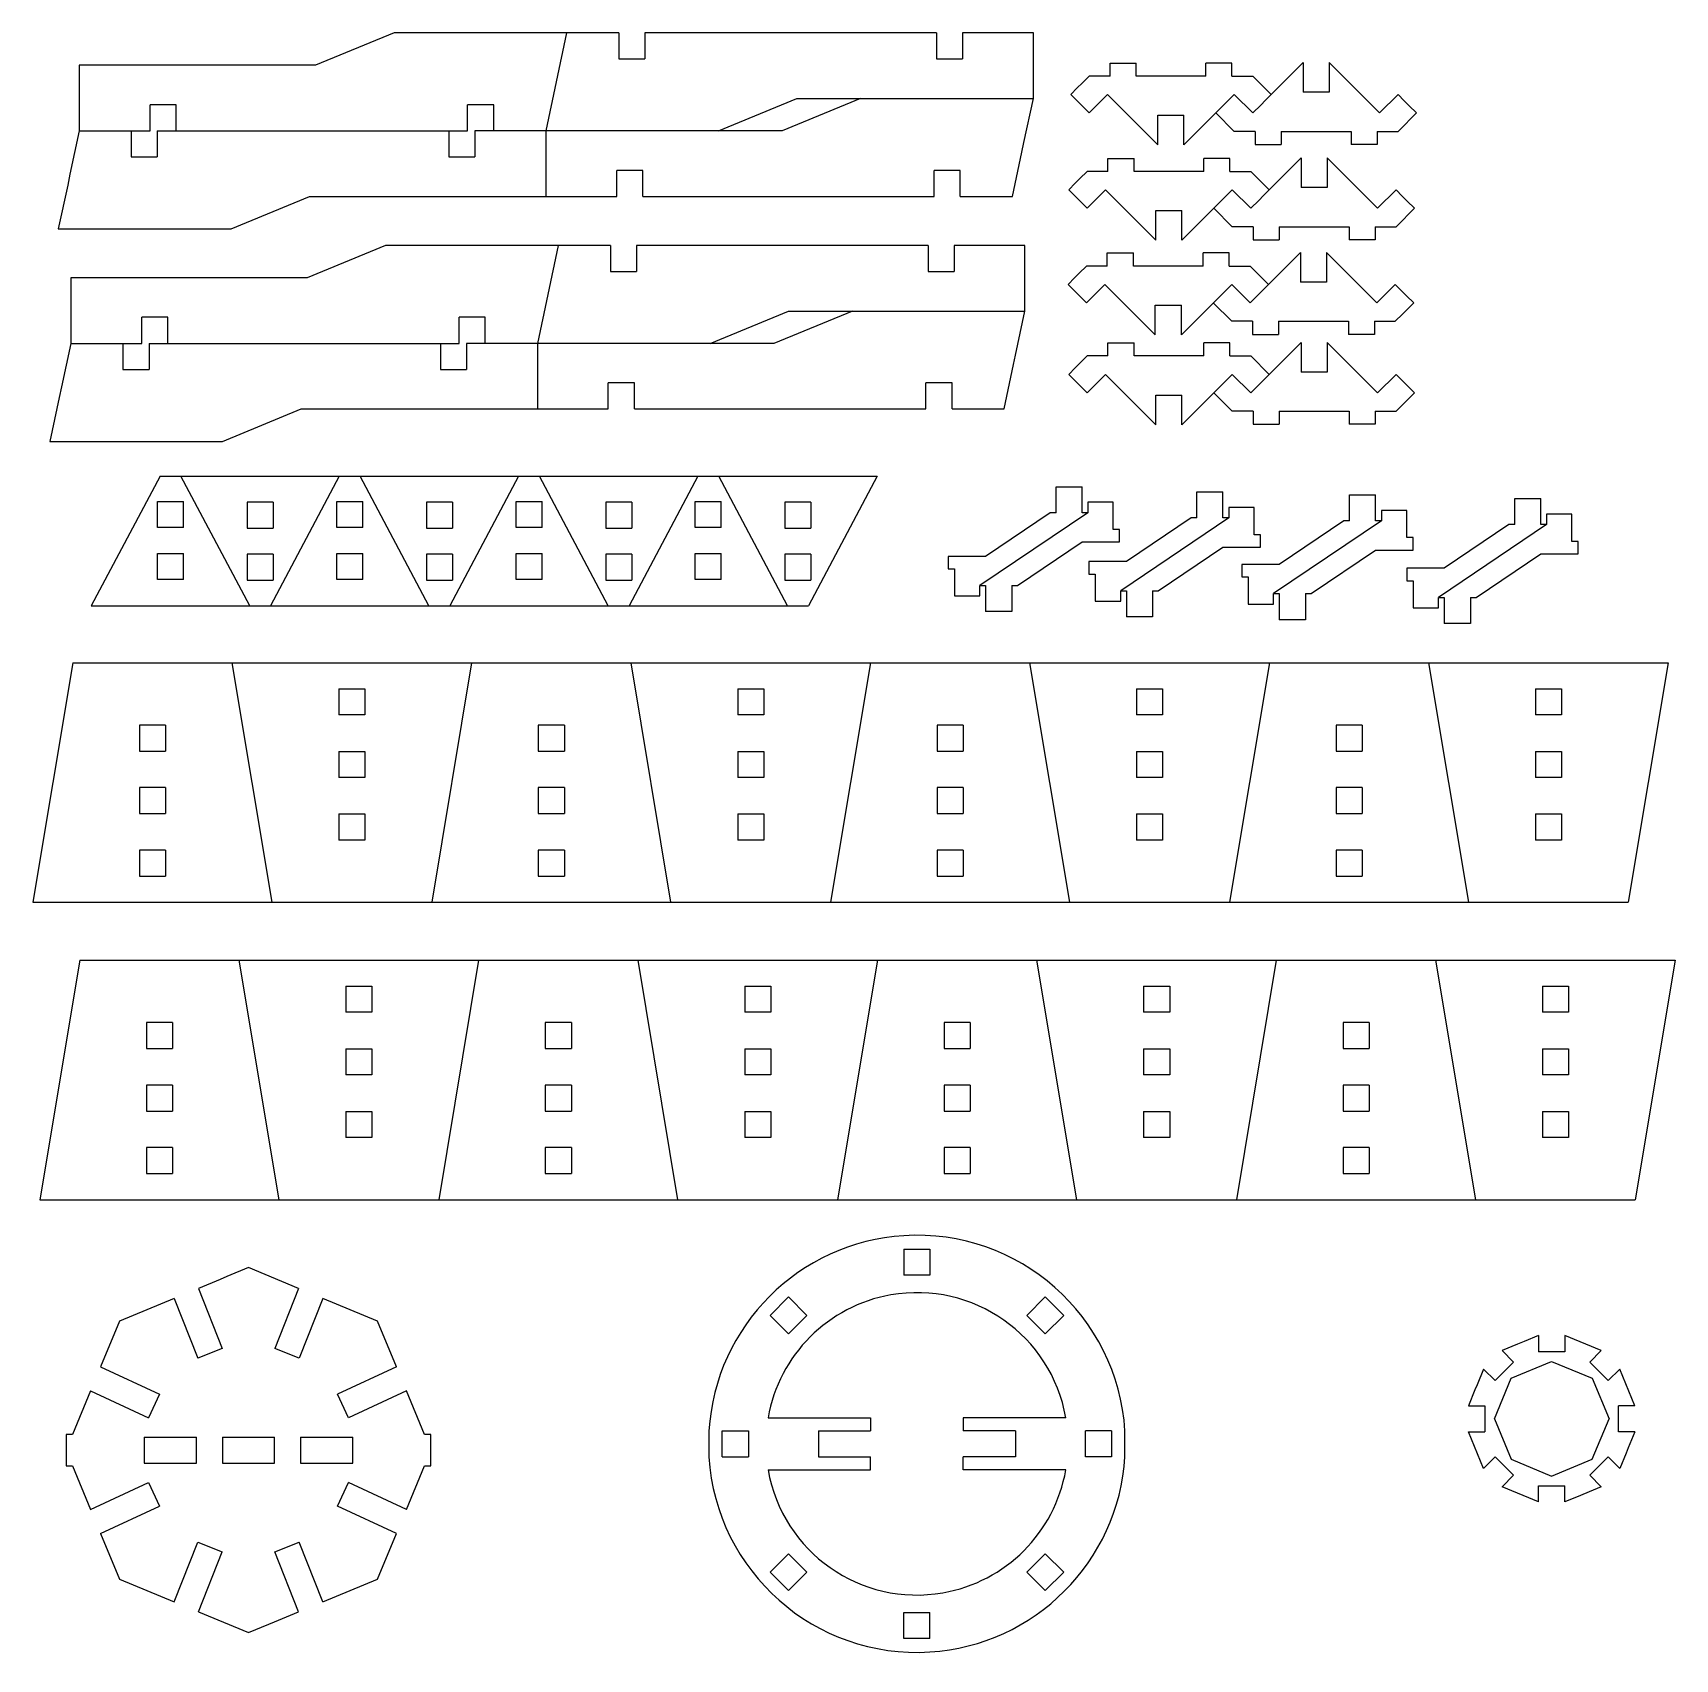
# Model space of a CAD drawing. Header units: inches. Extents: x -19 to 161, y 43 to 221.
import ezdxf

# ---------------------------------------------------------------- set-up
doc = ezdxf.new("R2010")
doc.units = ezdxf.units.IN
doc.header["$MEASUREMENT"] = 0
doc.layers.add('svg28831', color=7, linetype='Continuous')

# ---------------------------------------------------------------- blocks, each defined once
blk = doc.blocks.new('block 3')
at = {"layer": 'svg28831', "color": 7, "lineweight": 25, "true_color": 0xffffff}
for points in [[(216.88, 268.1), (216.88, 264.21)], [(216.88, 264.21), (216.88, 261.66)], [(216.88, 261.66), (216.88, 256.85)]]:
    blk.add_lwpolyline(points, dxfattribs=at)
blk = doc.blocks.new('block 4')
at = {"layer": 'svg28831', "color": 7, "lineweight": 25, "true_color": 0xffffff}
for points in [[(396.53, 264.37), (396.53, 268.1)], [(396.53, 261.4), (396.53, 264.37)], [(396.53, 256.85), (396.53, 261.4)]]:
    blk.add_lwpolyline(points, dxfattribs=at)
blk = doc.blocks.new('block 5')
at = {"layer": 'svg28831', "color": 7, "lineweight": 25, "true_color": 0xffffff}
blk.add_lwpolyline([(-26.88, 265.36), (-26.88, 254.11)], dxfattribs=at)
blk = doc.blocks.new('block 6')
at = {"layer": 'svg28831', "color": 7, "lineweight": 25, "true_color": 0xffffff}
blk.add_lwpolyline([(-4.38, 254.11), (-4.38, 265.36)], dxfattribs=at)
blk = doc.blocks.new('block 7')
at = {"layer": 'svg28831', "color": 7, "lineweight": 25, "true_color": 0xffffff}
blk.add_lwpolyline([(6.87, 265.36), (6.87, 254.11)], dxfattribs=at)
blk = doc.blocks.new('block 8')
at = {"layer": 'svg28831', "color": 7, "lineweight": 25, "true_color": 0xffffff}
blk.add_lwpolyline([(-26.88, 254.11), (-4.38, 254.11)], dxfattribs=at)
blk = doc.blocks.new('block 9')
at = {"layer": 'svg28831', "color": 7, "lineweight": 25, "true_color": 0xffffff}
blk.add_lwpolyline([(6.87, 254.11), (29.37, 254.11)], dxfattribs=at)
blk = doc.blocks.new('block 10')
at = {"layer": 'svg28831', "color": 7, "lineweight": 25, "true_color": 0xffffff}
blk.add_lwpolyline([(40.62, 254.11), (63.12, 254.11)], dxfattribs=at)
blk = doc.blocks.new('block 11')
at = {"layer": 'svg28831', "color": 7, "lineweight": 25, "true_color": 0xffffff}
blk.add_lwpolyline([(-26.88, 265.36), (-4.38, 265.36)], dxfattribs=at)
blk = doc.blocks.new('block 12')
at = {"layer": 'svg28831', "color": 7, "lineweight": 25, "true_color": 0xffffff}
blk.add_lwpolyline([(6.87, 265.36), (29.37, 265.36)], dxfattribs=at)
blk = doc.blocks.new('block 13')
at = {"layer": 'svg28831', "color": 7, "lineweight": 25, "true_color": 0xffffff}
blk.add_lwpolyline([(40.62, 265.36), (63.12, 265.36)], dxfattribs=at)
blk = doc.blocks.new('block 14')
at = {"layer": 'svg28831', "color": 7, "lineweight": 25, "true_color": 0xffffff}
blk.add_lwpolyline([(29.37, 254.11), (29.37, 265.36)], dxfattribs=at)
blk = doc.blocks.new('block 15')
at = {"layer": 'svg28831', "color": 7, "lineweight": 25, "true_color": 0xffffff}
blk.add_lwpolyline([(40.62, 265.36), (40.62, 254.11)], dxfattribs=at)
blk = doc.blocks.new('block 16')
at = {"layer": 'svg28831', "color": 7, "lineweight": 25, "true_color": 0xffffff}
blk.add_lwpolyline([(63.12, 254.11), (63.12, 265.36)], dxfattribs=at)
blk = doc.blocks.new('block 17')
at = {"layer": 'svg28831', "color": 7, "lineweight": 25, "true_color": 0xffffff}
blk.add_open_spline([(216.88, 256.85), (219.98, 207.24), (262.72, 169.54), (312.33, 172.65), (357.6, 175.48), (393.69, 211.57), (396.53, 256.85)], degree=3, knots=[0, 0, 0, 0, 1, 1, 1, 2, 2, 2, 2], dxfattribs=at)
blk = doc.blocks.new('block 18')
at = {"layer": 'svg28831', "color": 7, "lineweight": 25, "true_color": 0xffffff}
blk.add_open_spline([(396.53, 268.1), (393.42, 317.71), (350.69, 355.4), (301.08, 352.3), (255.8, 349.46), (219.71, 313.37), (216.88, 268.1)], degree=3, knots=[0, 0, 0, 0, 1, 1, 1, 2, 2, 2, 2], dxfattribs=at)

msp = doc.modelspace()

# ---------------------------------------------------------------- linework, layer by layer
at = {"layer": 'svg28831', "color": 7, "lineweight": 25, "true_color": 0xffffff}
for points in [[(20.56, 221.34), (11.96, 217.79)], [(32.93, 221.34), (20.56, 221.34)], [(33.89, 221.34), (32.93, 221.34)], [(42.52, 221.34), (33.89, 221.34)], [(39.49, 221.34), (37.2, 210.6)], [(43.62, 221.34), (42.52, 221.34)], [(45.21, 221.34), (43.62, 221.34)], [(45.21, 221.34), (45.21, 218.48)], [(48.06, 221.34), (48.06, 218.48)], [(80.04, 221.34), (48.06, 221.34)], [(80.04, 221.34), (80.04, 218.48)], [(86.49, 221.34), (82.89, 221.34)], [(82.89, 221.34), (82.89, 218.48)], [(87.16, 221.34), (86.49, 221.34)], [(90.67, 221.34), (87.16, 221.34)], [(90.67, 218.42), (90.67, 221.34)], [(45.21, 218.48), (48.06, 218.48)], [(80.04, 218.48), (82.89, 218.48)], [(90.67, 217.47), (90.67, 218.42)], [(99.08, 218.03), (101.93, 218.03)], [(99.08, 216.6), (99.08, 218.03)], [(101.93, 216.6), (101.93, 218.03)], [(112.45, 218.03), (109.59, 218.03)], [(109.59, 216.6), (109.59, 218.03)], [(112.45, 216.6), (112.45, 218.03)], [(116.13, 213.96), (120.26, 218.08)], [(120.26, 218.08), (120.26, 214.83)], [(128.64, 212.56), (123.12, 218.08)], [(123.12, 218.08), (123.12, 214.83)], [(-13.97, 217.79), (-13.97, 214.92)], [(-9.07, 217.79), (-13.97, 217.79)], [(-7.92, 217.79), (-9.07, 217.79)], [(11.96, 217.79), (-7.92, 217.79)], [(90.67, 214.15), (90.67, 217.47)], [(96.79, 216.6), (96.01, 215.82)], [(99.08, 216.6), (96.79, 216.6)], [(105.3, 216.6), (101.93, 216.6)], [(106.09, 216.6), (105.3, 216.6)], [(109.59, 216.6), (106.09, 216.6)], [(112.45, 216.6), (114.74, 216.6)], [(114.74, 216.6), (116.76, 214.58)], [(-13.97, 214.92), (-13.97, 213.67)], [(95.48, 215.3), (94.77, 214.58)], [(96.79, 212.56), (94.77, 214.58)], [(96.01, 215.82), (95.48, 215.3)], [(98.81, 214.58), (96.79, 212.56)], [(98.81, 214.58), (104.33, 209.06)], [(112.71, 214.58), (107.19, 209.06)], [(112.71, 214.58), (114.74, 212.56)], [(123.12, 214.83), (120.26, 214.83)], [(128.64, 212.56), (130.66, 214.58)], [(130.66, 214.58), (131.34, 213.9)], [(-13.97, 213.67), (-13.97, 210.6)], [(-6.2, 210.6), (-6.2, 213.46)], [(-3.34, 213.46), (-6.2, 213.46)], [(-3.34, 210.6), (-3.34, 213.46)], [(28.63, 210.6), (28.63, 213.46)], [(31.49, 213.46), (28.63, 213.46)], [(31.49, 210.6), (31.49, 213.46)], [(56.14, 210.6), (64.74, 214.15)], [(71.73, 214.15), (63.13, 210.6)], [(64.74, 214.15), (90.67, 214.15)], [(89.64, 209.32), (90.67, 214.15)], [(112.71, 210.54), (110.69, 212.56)], [(114.74, 212.56), (115.6, 213.43)], [(115.6, 213.43), (116.13, 213.96)], [(131.34, 213.9), (131.89, 213.35)], [(131.89, 213.35), (132.68, 212.56)], [(131.99, 211.87), (132.68, 212.56)], [(104.33, 212.31), (107.19, 212.31)], [(104.33, 209.06), (104.33, 212.31)], [(107.19, 209.06), (107.19, 212.31)], [(130.66, 210.54), (131.43, 211.31)], [(131.43, 211.31), (131.99, 211.87)], [(-13.97, 210.6), (-14.98, 205.84)], [(-13.97, 210.6), (-6.2, 210.6)], [(-8.26, 210.6), (-8.26, 207.74)], [(-5.4, 210.6), (-5.4, 207.74)], [(-5.4, 210.6), (28.63, 210.6)], [(26.57, 210.6), (26.57, 207.74)], [(29.43, 210.6), (29.43, 207.74)], [(63.13, 210.6), (29.43, 210.6)], [(37.2, 210.6), (37.2, 203.4)], [(89.41, 208.27), (89.64, 209.32)], [(115, 210.54), (112.71, 210.54)], [(115, 210.54), (115, 209.11)], [(115, 209.11), (117.86, 209.11)], [(117.86, 210.54), (121.23, 210.54)], [(117.86, 210.54), (117.86, 209.11)], [(121.23, 210.54), (122, 210.54)], [(122, 210.54), (125.52, 210.54)], [(125.52, 210.54), (125.52, 209.11)], [(128.37, 209.11), (125.52, 209.11)], [(128.37, 210.54), (130.66, 210.54)], [(128.37, 210.54), (128.37, 209.11)], [(-8.26, 207.74), (-5.4, 207.74)], [(26.57, 207.74), (29.43, 207.74)], [(88.38, 203.4), (89.41, 208.27)], [(98.85, 207.58), (101.71, 207.58)], [(98.85, 206.15), (98.85, 207.58)], [(101.71, 206.15), (101.71, 207.58)], [(112.23, 207.58), (109.37, 207.58)], [(109.37, 206.15), (109.37, 207.58)], [(112.23, 206.15), (112.23, 207.58)], [(115.91, 203.51), (120.04, 207.64)], [(120.04, 207.64), (120.04, 204.38)], [(128.42, 202.11), (122.89, 207.64)], [(122.89, 207.64), (122.89, 204.38)], [(-14.98, 205.84), (-15.23, 204.66)], [(44.98, 203.4), (44.98, 206.26)], [(47.83, 206.26), (44.98, 206.26)], [(47.83, 203.4), (47.83, 206.26)], [(82.66, 206.26), (79.81, 206.26)], [(79.81, 203.4), (79.81, 206.26)], [(82.66, 203.4), (82.66, 206.26)], [(95.78, 205.37), (95.26, 204.85)], [(96.57, 206.15), (95.78, 205.37)], [(98.85, 206.15), (96.57, 206.15)], [(105.03, 206.15), (101.71, 206.15)], [(106.02, 206.15), (105.03, 206.15)], [(109.37, 206.15), (106.02, 206.15)], [(112.23, 206.15), (114.51, 206.15)], [(114.51, 206.15), (116.53, 204.13)], [(-15.23, 204.66), (-16.26, 199.85)], [(95.26, 204.85), (94.55, 204.13)], [(96.57, 202.11), (94.55, 204.13)], [(98.59, 204.13), (96.57, 202.11)], [(98.59, 204.13), (104.11, 198.61)], [(112.49, 204.13), (106.97, 198.61)], [(112.49, 204.13), (114.51, 202.11)], [(122.89, 204.38), (120.04, 204.38)], [(128.42, 202.11), (130.44, 204.13)], [(130.44, 204.13), (131.12, 203.45)], [(2.68, 199.85), (11.28, 203.4)], [(11.28, 203.4), (33.8, 203.4)], [(33.8, 203.4), (34.85, 203.4)], [(34.85, 203.4), (41.28, 203.4)], [(41.28, 203.4), (42.14, 203.4)], [(42.14, 203.4), (44.98, 203.4)], [(47.83, 203.4), (79.81, 203.4)], [(82.66, 203.4), (85.29, 203.4)], [(85.29, 203.4), (86.15, 203.4)], [(86.15, 203.4), (88.38, 203.4)], [(104.11, 201.87), (106.97, 201.87)], [(104.11, 198.61), (104.11, 201.87)], [(106.97, 198.61), (106.97, 201.87)], [(112.49, 200.09), (110.47, 202.11)], [(114.51, 202.11), (115.38, 202.98)], [(115.38, 202.98), (115.91, 203.51)], [(131.12, 203.45), (131.67, 202.9)], [(131.67, 202.9), (132.46, 202.11)], [(131.77, 201.43), (132.46, 202.11)], [(114.78, 200.09), (112.49, 200.09)], [(114.78, 200.09), (114.78, 198.66)], [(117.64, 200.09), (121.19, 200.09)], [(117.64, 200.09), (117.64, 198.66)], [(121.19, 200.09), (122, 200.09)], [(122, 200.09), (125.29, 200.09)], [(125.29, 200.09), (125.29, 198.66)], [(128.15, 200.09), (130.44, 200.09)], [(128.15, 200.09), (128.15, 198.66)], [(130.44, 200.09), (131.21, 200.86)], [(131.21, 200.86), (131.77, 201.43)], [(-16.26, 199.85), (-11.46, 199.85)], [(-11.46, 199.85), (-10.41, 199.85)], [(-10.41, 199.85), (2.68, 199.85)], [(114.78, 198.66), (117.64, 198.66)], [(128.15, 198.66), (125.29, 198.66)], [(19.64, 198.04), (11.04, 194.49)], [(32.02, 198.04), (19.64, 198.04)], [(32.98, 198.04), (32.02, 198.04)], [(41.61, 198.04), (32.98, 198.04)], [(38.57, 198.04), (36.29, 187.3)], [(42.71, 198.04), (41.61, 198.04)], [(44.29, 198.04), (42.71, 198.04)], [(44.29, 198.04), (44.29, 195.19)], [(47.15, 198.04), (47.15, 195.19)], [(79.12, 198.04), (47.15, 198.04)], [(79.12, 198.04), (79.12, 195.19)], [(85.57, 198.04), (81.98, 198.04)], [(81.98, 198.04), (81.98, 195.19)], [(86.24, 198.04), (85.57, 198.04)], [(89.75, 198.04), (86.24, 198.04)], [(89.75, 195.12), (89.75, 198.04)], [(98.78, 197.21), (101.64, 197.21)], [(98.78, 195.78), (98.78, 197.21)], [(101.64, 195.78), (101.64, 197.21)], [(112.15, 197.21), (109.3, 197.21)], [(109.3, 195.78), (109.3, 197.21)], [(112.15, 195.78), (112.15, 197.21)], [(115.84, 193.14), (119.96, 197.26)], [(119.96, 197.26), (119.96, 194)], [(128.34, 191.74), (122.82, 197.26)], [(122.82, 197.26), (122.82, 194)], [(44.29, 195.19), (47.15, 195.19)], [(79.12, 195.19), (81.98, 195.19)], [(89.75, 194.17), (89.75, 195.12)], [(95.71, 195), (95.19, 194.48)], [(96.49, 195.78), (95.71, 195)], [(98.78, 195.78), (96.49, 195.78)], [(105.03, 195.78), (101.64, 195.78)], [(106.07, 195.78), (105.03, 195.78)], [(109.3, 195.78), (106.07, 195.78)], [(112.15, 195.78), (114.44, 195.78)], [(114.44, 195.78), (116.46, 193.76)], [(-14.89, 194.49), (-14.89, 191.62)], [(-9.98, 194.49), (-14.89, 194.49)], [(-8.83, 194.49), (-9.98, 194.49)], [(11.04, 194.49), (-8.83, 194.49)], [(89.75, 190.85), (89.75, 194.17)], [(95.19, 194.48), (94.47, 193.76)], [(96.49, 191.74), (94.47, 193.76)], [(98.52, 193.76), (96.49, 191.74)], [(98.52, 193.76), (104.04, 188.24)], [(112.42, 193.76), (106.9, 188.24)], [(112.42, 193.76), (114.44, 191.74)], [(115.31, 192.61), (115.84, 193.14)], [(122.82, 194), (119.96, 194)], [(128.34, 191.74), (130.36, 193.76)], [(130.36, 193.76), (131.05, 193.08)], [(131.05, 193.08), (131.6, 192.53)], [(-14.89, 191.62), (-14.89, 190.37)], [(104.04, 191.49), (106.9, 191.49)], [(104.04, 188.24), (104.04, 191.49)], [(106.9, 188.24), (106.9, 191.49)], [(112.42, 189.72), (110.4, 191.74)], [(114.44, 191.74), (115.31, 192.61)], [(131.14, 190.49), (131.7, 191.05)], [(131.6, 192.53), (132.38, 191.74)], [(131.7, 191.05), (132.38, 191.74)], [(-14.89, 190.37), (-14.89, 187.3)], [(-7.11, 187.3), (-7.11, 190.16)], [(-4.26, 190.16), (-7.11, 190.16)], [(-4.26, 187.3), (-4.26, 190.16)], [(27.72, 187.3), (27.72, 190.16)], [(30.57, 190.16), (27.72, 190.16)], [(30.57, 187.3), (30.57, 190.16)], [(55.22, 187.3), (63.82, 190.85)], [(70.82, 190.85), (62.22, 187.3)], [(63.82, 190.85), (89.75, 190.85)], [(88.72, 186.02), (89.75, 190.85)], [(114.71, 189.72), (112.42, 189.72)], [(114.71, 189.72), (114.71, 188.29)], [(117.56, 189.72), (121.26, 189.72)], [(117.56, 189.72), (117.56, 188.29)], [(121.26, 189.72), (122.04, 189.72)], [(122.04, 189.72), (125.22, 189.72)], [(125.22, 189.72), (125.22, 188.29)], [(128.08, 189.72), (130.36, 189.72)], [(128.08, 189.72), (128.08, 188.29)], [(130.36, 189.72), (131.14, 190.49)], [(98.85, 187.35), (101.71, 187.35)], [(98.85, 185.92), (98.85, 187.35)], [(101.71, 185.92), (101.71, 187.35)], [(112.23, 187.35), (109.37, 187.35)], [(109.37, 185.92), (109.37, 187.35)], [(112.23, 185.92), (112.23, 187.35)], [(114.71, 188.29), (117.56, 188.29)], [(115.91, 183.28), (120.04, 187.4)], [(120.04, 187.4), (120.04, 184.15)], [(128.42, 181.88), (122.89, 187.4)], [(122.89, 187.4), (122.89, 184.15)], [(128.08, 188.29), (125.22, 188.29)], [(-14.89, 187.3), (-15.9, 182.54)], [(-14.89, 187.3), (-7.11, 187.3)], [(-9.17, 187.3), (-9.17, 184.44)], [(-6.31, 187.3), (-6.31, 184.44)], [(-6.31, 187.3), (27.72, 187.3)], [(25.66, 187.3), (25.66, 184.44)], [(28.52, 187.3), (28.52, 184.44)], [(62.22, 187.3), (28.52, 187.3)], [(36.29, 187.3), (36.29, 180.11)], [(88.5, 184.97), (88.72, 186.02)], [(96.57, 185.92), (95.78, 185.14)], [(98.85, 185.92), (96.57, 185.92)], [(104.98, 185.92), (101.71, 185.92)], [(105.97, 185.92), (104.98, 185.92)], [(109.37, 185.92), (105.97, 185.92)], [(112.23, 185.92), (114.51, 185.92)], [(114.51, 185.92), (116.53, 183.9)], [(-9.17, 184.44), (-6.31, 184.44)], [(25.66, 184.44), (28.52, 184.44)], [(87.46, 180.11), (88.5, 184.97)], [(95.26, 184.62), (94.55, 183.9)], [(96.57, 181.88), (94.55, 183.9)], [(95.78, 185.14), (95.26, 184.62)], [(98.59, 183.9), (96.57, 181.88)], [(98.59, 183.9), (104.11, 178.38)], [(112.49, 183.9), (106.97, 178.38)], [(112.49, 183.9), (114.51, 181.88)], [(122.89, 184.15), (120.04, 184.15)], [(128.42, 181.88), (130.44, 183.9)], [(130.44, 183.9), (131.12, 183.22)], [(-15.9, 182.54), (-16.15, 181.36)], [(44.06, 180.11), (44.06, 182.96)], [(46.92, 182.96), (44.06, 182.96)], [(46.92, 180.11), (46.92, 182.96)], [(81.75, 182.96), (78.89, 182.96)], [(78.89, 180.11), (78.89, 182.96)], [(81.75, 180.11), (81.75, 182.96)], [(114.51, 181.88), (115.38, 182.75)], [(115.38, 182.75), (115.91, 183.28)], [(131.12, 183.22), (131.67, 182.67)], [(131.67, 182.67), (132.46, 181.88)], [(-16.15, 181.36), (-17.17, 176.55)], [(1.76, 176.55), (10.36, 180.11)], [(10.36, 180.11), (32.88, 180.11)], [(32.88, 180.11), (33.94, 180.11)], [(33.94, 180.11), (40.36, 180.11)], [(40.36, 180.11), (41.22, 180.11)], [(41.22, 180.11), (44.06, 180.11)], [(46.92, 180.11), (78.89, 180.11)], [(81.75, 180.11), (84.37, 180.11)], [(84.37, 180.11), (85.24, 180.11)], [(85.24, 180.11), (87.46, 180.11)], [(104.11, 181.64), (106.97, 181.64)], [(104.11, 178.38), (104.11, 181.64)], [(106.97, 178.38), (106.97, 181.64)], [(112.49, 179.86), (110.47, 181.88)], [(130.44, 179.86), (131.21, 180.63)], [(131.21, 180.63), (131.77, 181.19)], [(131.77, 181.19), (132.46, 181.88)], [(114.78, 179.86), (112.49, 179.86)], [(114.78, 179.86), (114.78, 178.43)], [(114.78, 178.43), (117.64, 178.43)], [(117.64, 179.86), (121.3, 179.86)], [(117.64, 179.86), (117.64, 178.43)], [(121.3, 179.86), (122.04, 179.86)], [(122.04, 179.86), (125.29, 179.86)], [(125.29, 179.86), (125.29, 178.43)], [(128.15, 178.43), (125.29, 178.43)], [(128.15, 179.86), (130.44, 179.86)], [(128.15, 179.86), (128.15, 178.43)], [(-17.17, 176.55), (-12.38, 176.55)], [(-12.38, 176.55), (-11.33, 176.55)], [(-11.33, 176.55), (1.76, 176.55)], [(-5.1, 172.76), (-12.64, 158.54)], [(-5.1, 172.76), (-4.12, 172.76)], [(-4.12, 172.76), (-3.3, 172.76)], [(-3.3, 172.76), (5.58, 172.76)], [(4.73, 158.54), (-2.81, 172.76)], [(5.58, 172.76), (6.32, 172.76)], [(6.32, 172.76), (15.21, 172.76)], [(14.56, 172.76), (7.02, 158.54)], [(15.21, 172.76), (15.88, 172.76)], [(15.88, 172.76), (24.9, 172.76)], [(24.39, 158.54), (16.85, 172.76)], [(24.9, 172.76), (25.78, 172.76)], [(25.78, 172.76), (35.21, 172.76)], [(34.22, 172.76), (26.68, 158.54)], [(35.21, 172.76), (36.09, 172.76)], [(36.09, 172.76), (44.84, 172.76)], [(44.05, 158.54), (36.51, 172.76)], [(44.84, 172.76), (45.99, 172.76)], [(45.99, 172.76), (54.4, 172.76)], [(53.88, 172.76), (46.34, 158.54)], [(54.4, 172.76), (55.21, 172.76)], [(55.21, 172.76), (63.82, 172.76)], [(63.71, 158.54), (56.17, 172.76)], [(63.82, 172.76), (64.84, 172.76)], [(64.84, 172.76), (73.54, 172.76)], [(73.54, 172.76), (66, 158.54)], [(93.16, 168.74), (93.16, 171.59)], [(93.16, 171.59), (94.21, 171.59)], [(94.21, 171.59), (94.83, 171.59)], [(94.83, 171.59), (96.01, 171.59)], [(96.01, 168.74), (96.01, 171.59)], [(-5.38, 167.11), (-5.38, 169.97)], [(-5.38, 169.97), (-2.53, 169.97)], [(-2.53, 167.11), (-2.53, 169.97)], [(4.45, 169.9), (4.45, 167.05)], [(7.3, 169.9), (4.45, 169.9)], [(7.3, 169.9), (7.3, 167.05)], [(14.28, 167.11), (14.28, 169.97)], [(14.28, 169.97), (17.13, 169.97)], [(17.13, 167.11), (17.13, 169.97)], [(24.11, 169.9), (24.11, 167.05)], [(26.96, 169.9), (24.11, 169.9)], [(26.96, 169.9), (26.96, 167.05)], [(33.94, 167.11), (33.94, 169.97)], [(33.94, 169.97), (36.79, 169.97)], [(36.79, 167.11), (36.79, 169.97)], [(43.77, 169.9), (43.77, 167.05)], [(46.62, 169.9), (43.77, 169.9)], [(46.62, 169.9), (46.62, 167.05)], [(53.6, 167.11), (53.6, 169.97)], [(53.6, 169.97), (56.45, 169.97)], [(56.45, 167.11), (56.45, 169.97)], [(63.43, 169.9), (63.43, 167.05)], [(66.28, 169.9), (63.43, 169.9)], [(66.28, 169.9), (66.28, 167.05)], [(96.64, 169.88), (96.64, 168.74)], [(97.82, 169.88), (96.64, 169.88)], [(98.39, 169.88), (97.82, 169.88)], [(99.44, 169.88), (98.39, 169.88)], [(99.44, 166.91), (99.44, 169.88)], [(108.6, 168.16), (108.6, 171.02)], [(108.6, 171.02), (109.65, 171.02)], [(109.65, 171.02), (110.28, 171.02)], [(110.28, 171.02), (111.46, 171.02)], [(111.46, 168.16), (111.46, 171.02)], [(112.09, 169.3), (112.09, 168.16)], [(113.27, 169.3), (112.09, 169.3)], [(113.84, 169.3), (113.27, 169.3)], [(114.89, 169.3), (113.84, 169.3)], [(114.89, 166.33), (114.89, 169.3)], [(125.35, 167.85), (125.35, 170.71)], [(125.35, 170.71), (126.4, 170.71)], [(126.4, 170.71), (127.03, 170.71)], [(127.03, 170.71), (128.21, 170.71)], [(128.21, 167.85), (128.21, 170.71)], [(143.46, 167.43), (143.46, 170.29)], [(143.46, 170.29), (144.51, 170.29)], [(144.51, 170.29), (145.13, 170.29)], [(145.13, 170.29), (146.31, 170.29)], [(146.31, 167.43), (146.31, 170.29)], [(96.64, 168.74), (84.81, 160.75)], [(92.53, 168.74), (85.44, 163.95)], [(93.16, 168.74), (92.53, 168.74)], [(96.64, 168.74), (96.01, 168.74)], [(112.09, 168.16), (100.26, 160.18)], [(107.97, 168.16), (100.89, 163.38)], [(108.6, 168.16), (107.97, 168.16)], [(112.09, 168.16), (111.46, 168.16)], [(128.84, 167.85), (117.01, 159.87)], [(124.72, 167.85), (117.64, 163.07)], [(125.35, 167.85), (124.72, 167.85)], [(128.84, 167.85), (128.21, 167.85)], [(128.84, 168.99), (128.84, 167.85)], [(130.02, 168.99), (128.84, 168.99)], [(130.59, 168.99), (130.02, 168.99)], [(131.64, 168.99), (130.59, 168.99)], [(131.64, 166.02), (131.64, 168.99)], [(146.94, 168.58), (146.94, 167.43)], [(148.12, 168.58), (146.94, 168.58)], [(148.69, 168.58), (148.12, 168.58)], [(149.74, 168.58), (148.69, 168.58)], [(149.74, 165.6), (149.74, 168.58)], [(-2.53, 167.11), (-5.38, 167.11)], [(4.45, 167.05), (7.3, 167.05)], [(17.13, 167.11), (14.28, 167.11)], [(24.11, 167.05), (26.96, 167.05)], [(36.79, 167.11), (33.94, 167.11)], [(43.77, 167.05), (46.62, 167.05)], [(56.45, 167.11), (53.6, 167.11)], [(63.43, 167.05), (66.28, 167.05)], [(100.13, 166.91), (99.44, 166.91)], [(100.13, 165.53), (100.13, 166.91)], [(115.57, 166.33), (114.89, 166.33)], [(115.57, 164.96), (115.57, 166.33)], [(132.33, 166.02), (131.64, 166.02)], [(132.33, 164.65), (132.33, 166.02)], [(146.94, 167.43), (135.11, 159.45)], [(142.83, 167.43), (135.74, 162.65)], [(143.46, 167.43), (142.83, 167.43)], [(146.94, 167.43), (146.31, 167.43)], [(-5.38, 161.4), (-5.38, 164.26)], [(-5.38, 164.26), (-2.53, 164.26)], [(-2.53, 161.4), (-2.53, 164.26)], [(4.45, 164.19), (4.45, 161.33)], [(7.3, 164.19), (4.45, 164.19)], [(7.3, 164.19), (7.3, 161.33)], [(14.28, 161.4), (14.28, 164.26)], [(14.28, 164.26), (17.13, 164.26)], [(17.13, 161.4), (17.13, 164.26)], [(24.11, 164.19), (24.11, 161.33)], [(26.96, 164.19), (24.11, 164.19)], [(26.96, 164.19), (26.96, 161.33)], [(33.94, 161.4), (33.94, 164.26)], [(33.94, 164.26), (36.79, 164.26)], [(36.79, 161.4), (36.79, 164.26)], [(43.77, 164.19), (43.77, 161.33)], [(46.62, 164.19), (43.77, 164.19)], [(46.62, 164.19), (46.62, 161.33)], [(53.6, 161.4), (53.6, 164.26)], [(53.6, 164.26), (56.45, 164.26)], [(56.45, 161.4), (56.45, 164.26)], [(63.43, 164.19), (63.43, 161.33)], [(66.28, 164.19), (63.43, 164.19)], [(66.28, 164.19), (66.28, 161.33)], [(81.33, 163.95), (81.33, 162.58)], [(85.44, 163.95), (81.33, 163.95)], [(88.93, 160.75), (96.01, 165.53)], [(96.01, 165.53), (100.13, 165.53)], [(104.37, 160.18), (111.46, 164.96)], [(111.46, 164.96), (115.57, 164.96)], [(121.12, 159.87), (128.21, 164.65)], [(128.21, 164.65), (132.33, 164.65)], [(139.23, 159.45), (146.31, 164.23)], [(146.31, 164.23), (150.43, 164.23)], [(150.43, 165.6), (149.74, 165.6)], [(150.43, 164.23), (150.43, 165.6)], [(81.33, 162.58), (82.01, 162.58)], [(82.01, 162.58), (82.01, 159.61)], [(96.77, 163.38), (96.77, 162.01)], [(100.89, 163.38), (96.77, 163.38)], [(113.52, 163.07), (113.52, 161.7)], [(117.64, 163.07), (113.52, 163.07)], [(131.63, 162.65), (131.63, 161.28)], [(135.74, 162.65), (131.63, 162.65)], [(-2.53, 161.4), (-5.38, 161.4)], [(4.45, 161.33), (7.3, 161.33)], [(17.13, 161.4), (14.28, 161.4)], [(24.11, 161.33), (26.96, 161.33)], [(36.79, 161.4), (33.94, 161.4)], [(43.77, 161.33), (46.62, 161.33)], [(56.45, 161.4), (53.6, 161.4)], [(63.43, 161.33), (66.28, 161.33)], [(84.81, 159.61), (84.81, 160.75)], [(84.81, 160.75), (85.44, 160.75)], [(85.44, 160.75), (85.44, 157.9)], [(88.3, 160.75), (88.3, 157.9)], [(88.3, 160.75), (88.93, 160.75)], [(96.77, 162.01), (97.46, 162.01)], [(97.46, 162.01), (97.46, 159.04)], [(113.52, 161.7), (114.21, 161.7)], [(114.21, 161.7), (114.21, 158.72)], [(131.63, 161.28), (132.31, 161.28)], [(132.31, 161.28), (132.31, 158.31)], [(-12.64, 158.54), (-4.3, 158.54)], [(-4.3, 158.54), (-3.55, 158.54)], [(-3.55, 158.54), (5.56, 158.54)], [(5.56, 158.54), (6.37, 158.54)], [(6.37, 158.54), (15.43, 158.54)], [(15.43, 158.54), (16.15, 158.54)], [(16.15, 158.54), (25.26, 158.54)], [(25.26, 158.54), (26.1, 158.54)], [(26.1, 158.54), (35.09, 158.54)], [(35.09, 158.54), (35.91, 158.54)], [(35.91, 158.54), (44.85, 158.54)], [(44.85, 158.54), (45.69, 158.54)], [(45.69, 158.54), (54.63, 158.54)], [(54.63, 158.54), (55.56, 158.54)], [(55.56, 158.54), (64.58, 158.54)], [(64.58, 158.54), (65.25, 158.54)], [(65.25, 158.54), (66, 158.54)], [(82.01, 159.61), (83.13, 159.61)], [(83.13, 159.61), (83.67, 159.61)], [(83.67, 159.61), (84.81, 159.61)], [(97.46, 159.04), (98.57, 159.04)], [(98.57, 159.04), (99.12, 159.04)], [(99.12, 159.04), (100.26, 159.04)], [(100.26, 159.04), (100.26, 160.18)], [(100.26, 160.18), (100.89, 160.18)], [(100.89, 160.18), (100.89, 157.32)], [(103.74, 160.18), (103.74, 157.32)], [(103.74, 160.18), (104.37, 160.18)], [(114.21, 158.72), (115.32, 158.72)], [(115.32, 158.72), (115.87, 158.72)], [(115.87, 158.72), (117.01, 158.72)], [(117.01, 158.72), (117.01, 159.87)], [(117.01, 159.87), (117.64, 159.87)], [(117.64, 159.87), (117.64, 157.01)], [(120.5, 159.87), (120.5, 157.01)], [(120.5, 159.87), (121.12, 159.87)], [(135.11, 158.31), (135.11, 159.45)], [(135.11, 159.45), (135.74, 159.45)], [(135.74, 159.45), (135.74, 156.59)], [(138.6, 159.45), (138.6, 156.59)], [(138.6, 159.45), (139.23, 159.45)], [(86.59, 157.9), (85.44, 157.9)], [(87.13, 157.9), (86.59, 157.9)], [(88.3, 157.9), (87.13, 157.9)], [(102.03, 157.32), (100.89, 157.32)], [(102.58, 157.32), (102.03, 157.32)], [(103.74, 157.32), (102.58, 157.32)], [(118.78, 157.01), (117.64, 157.01)], [(119.33, 157.01), (118.78, 157.01)], [(120.5, 157.01), (119.33, 157.01)], [(132.31, 158.31), (133.43, 158.31)], [(133.43, 158.31), (133.97, 158.31)], [(133.97, 158.31), (135.11, 158.31)], [(136.89, 156.59), (135.74, 156.59)], [(137.43, 156.59), (136.89, 156.59)], [(138.6, 156.59), (137.43, 156.59)], [(-14.68, 152.29), (-19.05, 126.03)], [(-14.68, 152.29), (-6.56, 152.29)], [(-6.56, 152.29), (-5.72, 152.29)], [(-5.72, 152.29), (15.35, 152.29)], [(7.19, 126.03), (2.82, 152.29)], [(15.35, 152.29), (16.22, 152.29)], [(16.22, 152.29), (37.31, 152.29)], [(29.06, 152.29), (24.69, 126.03)], [(37.31, 152.29), (38.27, 152.29)], [(38.27, 152.29), (59.15, 152.29)], [(50.93, 126.03), (46.56, 152.29)], [(59.15, 152.29), (60.04, 152.29)], [(60.04, 152.29), (81.13, 152.29)], [(72.8, 152.29), (68.43, 126.03)], [(81.13, 152.29), (81.97, 152.29)], [(81.97, 152.29), (102.9, 152.29)], [(94.68, 126.03), (90.3, 152.29)], [(102.9, 152.29), (103.72, 152.29)], [(103.72, 152.29), (124.86, 152.29)], [(116.55, 152.29), (112.17, 126.03)], [(124.86, 152.29), (125.75, 152.29)], [(125.75, 152.29), (146.7, 152.29)], [(138.42, 126.03), (134.04, 152.29)], [(146.7, 152.29), (147.71, 152.29)], [(147.71, 152.29), (160.29, 152.29)], [(160.29, 152.29), (155.91, 126.03)], [(14.51, 149.43), (14.51, 146.57)], [(14.51, 149.43), (17.37, 149.43)], [(17.37, 149.43), (17.37, 146.57)], [(58.25, 149.43), (58.25, 146.57)], [(58.25, 149.43), (61.11, 149.43)], [(61.11, 149.43), (61.11, 146.57)], [(101.99, 149.43), (104.85, 149.43)], [(101.99, 149.43), (101.99, 146.57)], [(104.85, 149.43), (104.85, 146.57)], [(145.74, 149.43), (148.59, 149.43)], [(145.74, 149.43), (145.74, 146.57)], [(148.59, 149.43), (148.59, 146.57)], [(17.37, 146.57), (14.51, 146.57)], [(61.11, 146.57), (58.25, 146.57)], [(104.85, 146.57), (101.99, 146.57)], [(148.59, 146.57), (145.74, 146.57)], [(-7.36, 145.46), (-7.36, 142.61)], [(-4.5, 145.46), (-7.36, 145.46)], [(-4.5, 145.46), (-4.5, 142.61)], [(36.38, 145.46), (36.38, 142.61)], [(39.24, 145.46), (36.38, 145.46)], [(39.24, 145.46), (39.24, 142.61)], [(80.12, 145.46), (80.12, 142.61)], [(82.98, 145.46), (80.12, 145.46)], [(82.98, 145.46), (82.98, 142.61)], [(126.72, 145.46), (123.86, 145.46)], [(123.86, 145.46), (123.86, 142.61)], [(126.72, 145.46), (126.72, 142.61)], [(-7.36, 142.61), (-4.5, 142.61)], [(14.51, 142.57), (14.51, 139.72)], [(14.51, 142.57), (17.37, 142.57)], [(17.37, 142.57), (17.37, 139.72)], [(36.38, 142.61), (39.24, 142.61)], [(58.25, 142.57), (58.25, 139.72)], [(58.25, 142.57), (61.11, 142.57)], [(61.11, 142.57), (61.11, 139.72)], [(80.12, 142.61), (82.98, 142.61)], [(101.99, 142.57), (104.85, 142.57)], [(101.99, 142.57), (101.99, 139.72)], [(104.85, 142.57), (104.85, 139.72)], [(123.86, 142.61), (126.72, 142.61)], [(145.74, 142.57), (148.59, 142.57)], [(145.74, 142.57), (145.74, 139.72)], [(148.59, 142.57), (148.59, 139.72)], [(17.37, 139.72), (14.51, 139.72)], [(61.11, 139.72), (58.25, 139.72)], [(104.85, 139.72), (101.99, 139.72)], [(148.59, 139.72), (145.74, 139.72)], [(-7.36, 138.61), (-7.36, 135.75)], [(-4.5, 138.61), (-7.36, 138.61)], [(-4.5, 138.61), (-4.5, 135.75)], [(36.38, 138.61), (36.38, 135.75)], [(39.24, 138.61), (36.38, 138.61)], [(39.24, 138.61), (39.24, 135.75)], [(82.98, 138.61), (80.12, 138.61)], [(80.12, 138.61), (80.12, 135.75)], [(82.98, 138.61), (82.98, 135.75)], [(126.72, 138.61), (123.86, 138.61)], [(123.86, 138.61), (123.86, 135.75)], [(126.72, 138.61), (126.72, 135.75)], [(-7.36, 135.75), (-4.5, 135.75)], [(14.51, 135.72), (14.51, 132.86)], [(14.51, 135.72), (17.37, 135.72)], [(17.37, 135.72), (17.37, 132.86)], [(36.38, 135.75), (39.24, 135.75)], [(58.25, 135.72), (58.25, 132.86)], [(58.25, 135.72), (61.11, 135.72)], [(61.11, 135.72), (61.11, 132.86)], [(80.12, 135.75), (82.98, 135.75)], [(101.99, 135.72), (104.85, 135.72)], [(101.99, 135.72), (101.99, 132.86)], [(104.85, 135.72), (104.85, 132.86)], [(123.86, 135.75), (126.72, 135.75)], [(145.74, 135.72), (148.59, 135.72)], [(145.74, 135.72), (145.74, 132.86)], [(148.59, 135.72), (148.59, 132.86)], [(-7.36, 131.75), (-7.36, 128.89)], [(-4.5, 131.75), (-7.36, 131.75)], [(-4.5, 131.75), (-4.5, 128.89)], [(17.37, 132.86), (14.51, 132.86)], [(36.38, 131.75), (36.38, 128.89)], [(39.24, 131.75), (36.38, 131.75)], [(39.24, 131.75), (39.24, 128.89)], [(61.11, 132.86), (58.25, 132.86)], [(82.98, 131.75), (80.12, 131.75)], [(80.12, 131.75), (80.12, 128.89)], [(82.98, 131.75), (82.98, 128.89)], [(104.85, 132.86), (101.99, 132.86)], [(126.72, 131.75), (123.86, 131.75)], [(123.86, 131.75), (123.86, 128.89)], [(126.72, 131.75), (126.72, 128.89)], [(148.59, 132.86), (145.74, 132.86)], [(-7.36, 128.89), (-4.5, 128.89)], [(36.38, 128.89), (39.24, 128.89)], [(80.12, 128.89), (82.98, 128.89)], [(123.86, 128.89), (126.72, 128.89)], [(-19.05, 126.03), (-6.1, 126.03)], [(-6.1, 126.03), (-5.34, 126.03)], [(-5.34, 126.03), (15.62, 126.03)], [(15.62, 126.03), (16.46, 126.03)], [(16.46, 126.03), (37.38, 126.03)], [(37.38, 126.03), (38.44, 126.03)], [(38.44, 126.03), (59.46, 126.03)], [(59.46, 126.03), (60.4, 126.03)], [(60.4, 126.03), (81.25, 126.03)], [(81.25, 126.03), (82.24, 126.03)], [(82.24, 126.03), (103.43, 126.03)], [(103.43, 126.03), (104.17, 126.03)], [(104.17, 126.03), (124.86, 126.03)], [(124.86, 126.03), (125.77, 126.03)], [(125.77, 126.03), (146.89, 126.03)], [(146.89, 126.03), (147.78, 126.03)], [(147.78, 126.03), (155.91, 126.03)], [(-13.91, 119.69), (-18.28, 93.43)], [(-13.91, 119.69), (-5.79, 119.69)], [(-5.79, 119.69), (-4.95, 119.69)], [(-4.95, 119.69), (16.12, 119.69)], [(7.96, 93.43), (3.59, 119.69)], [(16.12, 119.69), (16.98, 119.69)], [(16.98, 119.69), (38.08, 119.69)], [(29.83, 119.69), (25.46, 93.43)], [(38.08, 119.69), (39.04, 119.69)], [(39.04, 119.69), (59.92, 119.69)], [(51.7, 93.43), (47.33, 119.69)], [(59.92, 119.69), (60.8, 119.69)], [(60.8, 119.69), (81.9, 119.69)], [(73.57, 119.69), (69.2, 93.43)], [(81.9, 119.69), (82.74, 119.69)], [(82.74, 119.69), (103.67, 119.69)], [(95.44, 93.43), (91.07, 119.69)], [(103.67, 119.69), (104.48, 119.69)], [(104.48, 119.69), (125.63, 119.69)], [(117.31, 119.69), (112.94, 93.43)], [(125.63, 119.69), (126.51, 119.69)], [(126.51, 119.69), (147.47, 119.69)], [(139.18, 93.43), (134.81, 119.69)], [(147.47, 119.69), (148.47, 119.69)], [(148.47, 119.69), (161.05, 119.69)], [(161.05, 119.69), (156.68, 93.43)], [(15.28, 116.83), (15.28, 113.97)], [(15.28, 116.83), (18.14, 116.83)], [(18.14, 116.83), (18.14, 113.97)], [(59.02, 116.83), (59.02, 113.97)], [(59.02, 116.83), (61.88, 116.83)], [(61.88, 116.83), (61.88, 113.97)], [(102.76, 116.83), (105.62, 116.83)], [(102.76, 116.83), (102.76, 113.97)], [(105.62, 116.83), (105.62, 113.97)], [(146.5, 116.83), (149.36, 116.83)], [(146.5, 116.83), (146.5, 113.97)], [(149.36, 116.83), (149.36, 113.97)], [(18.14, 113.97), (15.28, 113.97)], [(61.88, 113.97), (59.02, 113.97)], [(105.62, 113.97), (102.76, 113.97)], [(149.36, 113.97), (146.5, 113.97)], [(-6.59, 112.86), (-6.59, 110)], [(-3.73, 112.86), (-6.59, 112.86)], [(-3.73, 112.86), (-3.73, 110)], [(37.15, 112.86), (37.15, 110)], [(40.01, 112.86), (37.15, 112.86)], [(40.01, 112.86), (40.01, 110)], [(80.89, 112.86), (80.89, 110)], [(83.75, 112.86), (80.89, 112.86)], [(83.75, 112.86), (83.75, 110)], [(127.49, 112.86), (124.63, 112.86)], [(124.63, 112.86), (124.63, 110)], [(127.49, 112.86), (127.49, 110)], [(-6.59, 110), (-3.73, 110)], [(15.28, 109.97), (15.28, 107.11)], [(15.28, 109.97), (18.14, 109.97)], [(18.14, 109.97), (18.14, 107.11)], [(37.15, 110), (40.01, 110)], [(59.02, 109.97), (59.02, 107.11)], [(59.02, 109.97), (61.88, 109.97)], [(61.88, 109.97), (61.88, 107.11)], [(80.89, 110), (83.75, 110)], [(102.76, 109.97), (105.62, 109.97)], [(102.76, 109.97), (102.76, 107.11)], [(105.62, 109.97), (105.62, 107.11)], [(124.63, 110), (127.49, 110)], [(146.5, 109.97), (149.36, 109.97)], [(146.5, 109.97), (146.5, 107.11)], [(149.36, 109.97), (149.36, 107.11)], [(18.14, 107.11), (15.28, 107.11)], [(61.88, 107.11), (59.02, 107.11)], [(105.62, 107.11), (102.76, 107.11)], [(149.36, 107.11), (146.5, 107.11)], [(-6.59, 106), (-6.59, 103.15)], [(-3.73, 106), (-6.59, 106)], [(-3.73, 106), (-3.73, 103.15)], [(37.15, 106), (37.15, 103.15)], [(40.01, 106), (37.15, 106)], [(40.01, 106), (40.01, 103.15)], [(83.75, 106), (80.89, 106)], [(80.89, 106), (80.89, 103.15)], [(83.75, 106), (83.75, 103.15)], [(127.49, 106), (124.63, 106)], [(124.63, 106), (124.63, 103.15)], [(127.49, 106), (127.49, 103.15)], [(-6.59, 103.15), (-3.73, 103.15)], [(15.28, 103.11), (15.28, 100.26)], [(15.28, 103.11), (18.14, 103.11)], [(18.14, 103.11), (18.14, 100.26)], [(37.15, 103.15), (40.01, 103.15)], [(59.02, 103.11), (59.02, 100.26)], [(59.02, 103.11), (61.88, 103.11)], [(61.88, 103.11), (61.88, 100.26)], [(80.89, 103.15), (83.75, 103.15)], [(102.76, 103.11), (105.62, 103.11)], [(102.76, 103.11), (102.76, 100.26)], [(105.62, 103.11), (105.62, 100.26)], [(124.63, 103.15), (127.49, 103.15)], [(146.5, 103.11), (149.36, 103.11)], [(146.5, 103.11), (146.5, 100.26)], [(149.36, 103.11), (149.36, 100.26)], [(-6.59, 99.15), (-6.59, 96.29)], [(-3.73, 99.15), (-6.59, 99.15)], [(-3.73, 99.15), (-3.73, 96.29)], [(18.14, 100.26), (15.28, 100.26)], [(37.15, 99.15), (37.15, 96.29)], [(40.01, 99.15), (37.15, 99.15)], [(40.01, 99.15), (40.01, 96.29)], [(61.88, 100.26), (59.02, 100.26)], [(83.75, 99.15), (80.89, 99.15)], [(80.89, 99.15), (80.89, 96.29)], [(83.75, 99.15), (83.75, 96.29)], [(105.62, 100.26), (102.76, 100.26)], [(127.49, 99.15), (124.63, 99.15)], [(124.63, 99.15), (124.63, 96.29)], [(127.49, 99.15), (127.49, 96.29)], [(149.36, 100.26), (146.5, 100.26)], [(-6.59, 96.29), (-3.73, 96.29)], [(37.15, 96.29), (40.01, 96.29)], [(80.89, 96.29), (83.75, 96.29)], [(124.63, 96.29), (127.49, 96.29)], [(-18.28, 93.43), (-5.34, 93.43)], [(-5.34, 93.43), (-4.57, 93.43)], [(-4.57, 93.43), (16.38, 93.43)], [(16.38, 93.43), (17.22, 93.43)], [(17.22, 93.43), (38.15, 93.43)], [(38.15, 93.43), (39.21, 93.43)], [(39.21, 93.43), (60.23, 93.43)], [(60.23, 93.43), (61.16, 93.43)], [(61.16, 93.43), (82.02, 93.43)], [(82.02, 93.43), (83, 93.43)], [(83, 93.43), (104.2, 93.43)], [(104.2, 93.43), (104.94, 93.43)], [(104.94, 93.43), (125.63, 93.43)], [(125.63, 93.43), (126.54, 93.43)], [(126.54, 93.43), (147.66, 93.43)], [(147.66, 93.43), (148.54, 93.43)], [(148.54, 93.43), (156.68, 93.43)], [(76.47, 88.01), (76.47, 85.15)], [(76.47, 88.01), (79.33, 88.01)], [(79.33, 88.01), (79.33, 85.15)], [(1.5, 84.69), (-0.9, 83.7)], [(2.24, 85), (1.5, 84.69)], [(4.6, 85.98), (2.24, 85)], [(10.1, 83.7), (4.6, 85.98)], [(79.33, 85.15), (76.47, 85.15)], [(-0.9, 83.7), (1.71, 77.12)], [(10.1, 83.7), (7.49, 77.12)], [(-3.54, 82.6), (-9.54, 80.12)], [(-3.54, 82.6), (-0.95, 76.07)], [(12.75, 82.6), (10.15, 76.07)], [(18.75, 80.12), (12.75, 82.6)], [(61.8, 80.75), (63.82, 82.77)], [(63.82, 82.77), (65.84, 80.75)], [(91.98, 82.77), (89.96, 80.75)], [(91.98, 82.77), (94, 80.75)], [(-9.54, 80.12), (-11.62, 75.11)], [(20.82, 75.11), (18.75, 80.12)], [(61.8, 80.75), (63.82, 78.73)], [(65.84, 80.75), (63.82, 78.73)], [(91.98, 78.73), (89.96, 80.75)], [(94, 80.75), (91.98, 78.73)], [(143.78, 77.59), (142.07, 76.88)], [(144.51, 77.89), (143.78, 77.59)], [(146.08, 78.54), (144.51, 77.89)], [(146.08, 78.54), (146.08, 76.76)], [(148.94, 78.54), (148.94, 76.76)], [(152.95, 76.88), (148.94, 78.54)], [(1.71, 77.12), (-0.95, 76.07)], [(10.15, 76.07), (7.49, 77.12)], [(142.07, 76.88), (143.33, 75.62)], [(143.07, 73.86), (147.51, 75.7)], [(148.94, 76.76), (146.08, 76.76)], [(147.51, 75.7), (151.96, 73.86)], [(152.95, 76.88), (151.69, 75.62)], [(-11.62, 75.11), (-5.15, 72.1)], [(20.82, 75.11), (14.36, 72.1)], [(140.05, 74.86), (139.34, 73.14)], [(140.05, 74.86), (141.31, 73.6)], [(141.23, 69.42), (143.07, 73.86)], [(143.33, 75.62), (141.31, 73.6)], [(153.71, 73.6), (151.69, 75.62)], [(151.96, 73.86), (153.8, 69.42)], [(154.97, 74.86), (153.71, 73.6)], [(156.64, 70.85), (154.97, 74.86)], [(-12.71, 72.47), (-14.69, 67.69)], [(-12.71, 72.47), (-6.36, 69.51)], [(-5.15, 72.1), (-6.36, 69.51)], [(15.56, 69.51), (14.36, 72.1)], [(21.91, 72.47), (15.56, 69.51)], [(23.89, 67.69), (21.91, 72.47)], [(139.1, 72.57), (138.39, 70.85)], [(139.34, 73.14), (139.1, 72.57)], [(138.39, 70.85), (140.18, 70.85)], [(140.18, 70.85), (140.18, 67.99)], [(156.64, 70.85), (154.85, 70.85)], [(154.85, 67.99), (154.85, 70.85)], [(61.58, 69.53), (72.82, 69.53)], [(72.82, 69.53), (72.82, 68.1)], [(94.23, 69.53), (82.98, 69.53)], [(82.98, 69.53), (82.98, 68.1)], [(141.23, 69.42), (143.07, 64.97)], [(151.96, 64.97), (153.8, 69.42)], [(-15.4, 67.69), (-15.4, 64.26)], [(-14.69, 67.69), (-15.4, 67.69)], [(24.6, 67.69), (23.89, 67.69)], [(24.6, 64.26), (24.6, 67.69)], [(56.56, 65.24), (56.56, 68.1)], [(56.56, 68.1), (59.42, 68.1)], [(59.42, 68.1), (59.42, 65.24)], [(67.11, 68.1), (67.11, 65.24)], [(67.11, 68.1), (72.82, 68.1)], [(88.7, 68.1), (82.98, 68.1)], [(88.7, 68.1), (88.7, 65.24)], [(99.24, 68.1), (96.38, 68.1)], [(96.38, 65.24), (96.38, 68.1)], [(99.24, 68.1), (99.24, 65.24)], [(140.05, 63.98), (138.39, 67.99)], [(138.39, 67.99), (140.18, 67.99)], [(156.64, 67.99), (154.85, 67.99)], [(156.64, 67.99), (155.91, 66.23)], [(56.56, 65.24), (59.42, 65.24)], [(67.11, 65.24), (72.82, 65.24)], [(72.82, 63.81), (72.82, 65.24)], [(88.7, 65.24), (82.98, 65.24)], [(82.98, 63.81), (82.98, 65.24)], [(99.24, 65.24), (96.38, 65.24)], [(140.05, 63.98), (141.31, 65.24)], [(141.31, 65.24), (143.33, 63.22)], [(143.07, 64.97), (147.51, 63.13)], [(147.51, 63.13), (151.96, 64.97)], [(151.69, 63.22), (153.71, 65.24)], [(154.97, 63.98), (153.71, 65.24)], [(155.67, 65.66), (154.97, 63.98)], [(155.91, 66.23), (155.67, 65.66)], [(-15.4, 64.26), (-14.69, 64.26)], [(-14.69, 64.26), (-12.71, 59.48)], [(21.91, 59.48), (23.89, 64.26)], [(23.89, 64.26), (24.6, 64.26)], [(61.58, 63.81), (72.82, 63.81)], [(94.23, 63.81), (82.98, 63.81)], [(142.07, 61.96), (143.33, 63.22)], [(152.95, 61.96), (151.69, 63.22)], [(-12.71, 59.48), (-6.36, 62.44)], [(-6.36, 62.44), (-5.15, 59.85)], [(14.36, 59.85), (15.56, 62.44)], [(21.91, 59.48), (15.56, 62.44)], [(146.08, 60.29), (142.07, 61.96)], [(146.08, 62.08), (148.94, 62.08)], [(146.08, 60.29), (146.08, 62.08)], [(148.94, 60.29), (148.94, 62.08)], [(152.95, 61.96), (151.64, 61.41), (150.68, 61.02), (148.94, 60.29)], [(-11.62, 56.83), (-5.15, 59.85)], [(20.82, 56.83), (14.36, 59.85)], [(-11.62, 56.83), (-9.54, 51.83)], [(-3.54, 49.34), (-0.95, 55.88)], [(-0.95, 55.88), (1.71, 54.82)], [(7.49, 54.82), (10.15, 55.88)], [(12.75, 49.34), (10.15, 55.88)], [(18.75, 51.83), (20.82, 56.83)], [(-0.9, 48.25), (1.71, 54.82)], [(10.1, 48.25), (7.49, 54.82)], [(61.8, 52.59), (63.82, 54.61)], [(63.82, 54.61), (65.84, 52.59)], [(89.96, 52.59), (91.98, 54.61)], [(94, 52.59), (91.98, 54.61)], [(63.82, 50.57), (61.8, 52.59)], [(63.82, 50.57), (65.84, 52.59)], [(91.98, 50.57), (89.96, 52.59)], [(94, 52.59), (91.98, 50.57)], [(-9.54, 51.83), (-3.54, 49.34)], [(12.75, 49.34), (18.75, 51.83)], [(-0.9, 48.25), (4.6, 45.97)], [(4.6, 45.97), (6.84, 46.9)], [(6.84, 46.9), (7.46, 47.15)], [(7.46, 47.15), (10.1, 48.25)], [(76.47, 48.19), (79.33, 48.19)], [(76.47, 45.33), (76.47, 48.19)], [(79.33, 45.33), (79.33, 48.19)], [(79.33, 45.33), (76.47, 45.33)]]:
    msp.add_lwpolyline(points, dxfattribs=at)
for points in [[(94.23, 69.53), (92.65, 78.54), (84.06, 84.57), (75.04, 82.99), (68.17, 81.79), (62.78, 76.4), (61.58, 69.53)], [(61.58, 63.81), (63.16, 54.79), (71.74, 48.76), (80.76, 50.34), (87.64, 51.55), (93.02, 56.93), (94.23, 63.81)]]:
    msp.add_open_spline(points, degree=3, knots=[0, 0, 0, 0, 1, 1, 1, 2, 2, 2, 2], dxfattribs=at)

# ---------------------------------------------------------------- block references
at = {"layer": 'svg28831', "xscale": 0.254, "yscale": 0.254, "zscale": 0.254}
for name in ['block 18', 'block 5', 'block 11', 'block 6', 'block 7', 'block 12', 'block 14', 'block 13', 'block 15', 'block 16', 'block 3', 'block 4', 'block 17', 'block 8', 'block 9', 'block 10']:
    msp.add_blockref(name, (0, 0), dxfattribs=at)

doc.saveas('drawing.dxf')
